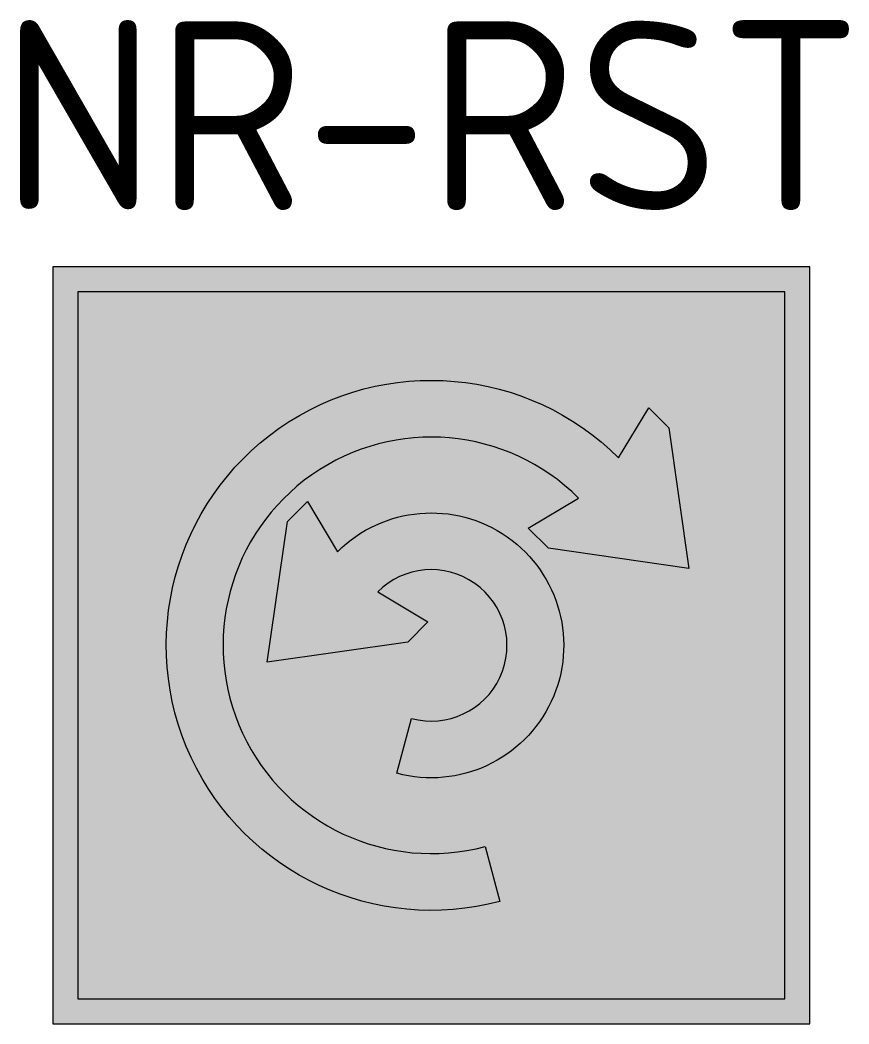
# Model space of a CAD drawing. Header units: metres. Extents: x -5.4 to 5.5, y 0 to 13.3.
import ezdxf
from ezdxf.enums import TextEntityAlignment as Align

# ---------------------------------------------------------------- set-up
doc = ezdxf.new("R2010")
doc.units = ezdxf.units.M
doc.styles.add('NLCS-ISO', font='NLCS-ISO.ttf')

msp = doc.modelspace()

# ---------------------------------------------------------------- hatches: boundary and pattern name
at = {"true_color": 0xf1f0ea}
h = msp.add_hatch(color=7, dxfattribs=at)
h.dxf.hatch_style = 1
h.paths.add_polyline_path([(5, 0), (5, 10), (-5, 10), (-5, 0)])
h.paths.add_polyline_path([(4.67, 0.33), (4.67, 9.67), (-4.67, 9.67), (-4.67, 0.33)], flags=16)
at = {"true_color": 0x005b8c}
h = msp.add_hatch(color=146, dxfattribs=at)
h.dxf.hatch_style = 1
h.paths.add_polyline_path([(4.67, 9.67), (-4.67, 9.67), (-4.67, 0.33), (4.67, 0.33)])
h.paths.add_polyline_path([(-0.453, 3.31), (-0.259, 4.034, 1.732051), (-0.707, 5.707), (-0.044, 5.309), (-0.309, 5.044), (-2.166, 4.779), (-1.9, 6.635), (-1.635, 6.9), (-1.237, 6.237, -1.732051)], flags=16)
h.paths.add_polyline_path([(3.403, 6.016), (1.547, 6.282), (1.282, 6.547), (1.945, 6.945, 1.732051), (0.712, 2.344), (0.906, 1.619, -1.732051), (2.475, 7.475), (2.873, 8.138), (3.138, 7.873)], flags=16)
at = {"true_color": 0xf1f0ea}
h = msp.add_hatch(color=7, dxfattribs=at)
h.dxf.hatch_style = 1
h.paths.add_polyline_path([(0.906, 1.619), (0.712, 2.344, -1.732051), (1.945, 6.945), (1.282, 6.547), (1.547, 6.282), (3.403, 6.016), (3.138, 7.873), (2.873, 8.138), (2.475, 7.475, 1.732051)])
h = msp.add_hatch(color=7, dxfattribs=at)
h.dxf.hatch_style = 1
h.paths.add_polyline_path([(-1.237, 6.237), (-1.635, 6.9), (-1.9, 6.635), (-2.166, 4.779), (-0.309, 5.044), (-0.044, 5.309), (-0.707, 5.707, -1.732051), (-0.259, 4.034), (-0.453, 3.31, 1.732051)], flags=17)

# ---------------------------------------------------------------- linework, layer by layer
at = {"color": 146}
msp.add_lwpolyline([(5, 0), (5, 10), (-5, 10), (-5, 0)], close=True, dxfattribs=at)
at = {"color": 7}
msp.add_lwpolyline([(4.67, 0.33), (4.67, 9.67), (-4.67, 9.67), (-4.67, 0.33)], close=True, dxfattribs=at)
at = {"color": 146, "flags": 128}
for points in [[(0.906, 1.619, -1.732051), (2.475, 7.475), (2.873, 8.138), (3.138, 7.873), (3.403, 6.016), (1.547, 6.282), (1.282, 6.547), (1.945, 6.945, 1.732051), (0.712, 2.344)], [(-0.259, 4.034, 1.732051), (-0.707, 5.707), (-0.044, 5.309), (-0.309, 5.044), (-2.166, 4.779), (-1.9, 6.635), (-1.635, 6.9), (-1.237, 6.237, -1.732051), (-0.453, 3.31)]]:
    msp.add_lwpolyline(points, format="xyb", close=True, dxfattribs=at)

# ---------------------------------------------------------------- texts
at = {"style": 'NLCS-ISO'}
msp.add_attdef('NR-RST', text='E.8', height=2.5, dxfattribs=at).set_placement((0, 10), align=Align.BOTTOM_CENTER)

doc.saveas('drawing.dxf')
